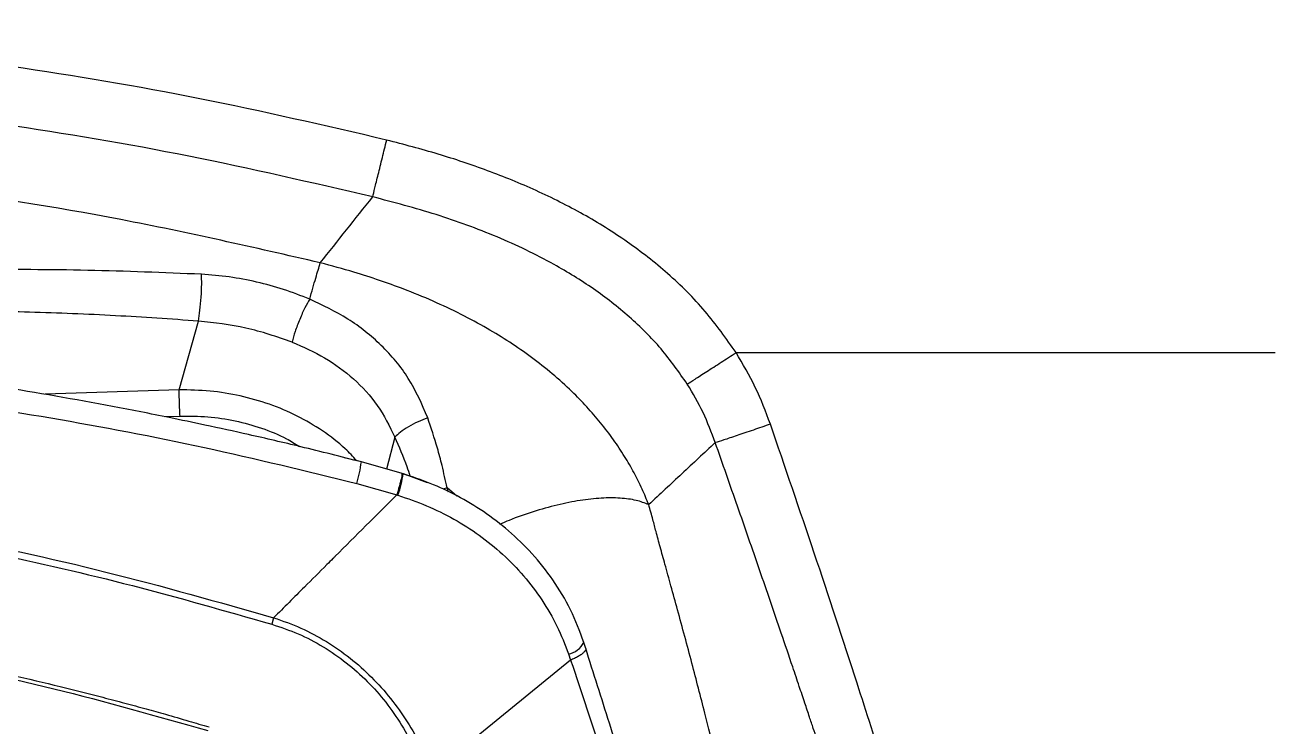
# Model space of a CAD drawing. Extents: x 943 to 1030, y 781 to 934.
# Drawn here: x 1012.04 to 1017.5, y 881.01 to 884.07 of the extents above; entities that cross this region are included whole.
import ezdxf

# ---------------------------------------------------------------- set-up
doc = ezdxf.new("R2010")
doc.units = 0
doc.header["$MEASUREMENT"] = 0
doc.layers.add('1', color=4, linetype='Continuous')

# ---------------------------------------------------------------- blocks, each defined once
blk = doc.blocks.new('AIRA')
at = {"layer": '1', "color": 3, "linetype": 'Continuous', "lineweight": 25}
for p, q in [((69.5368, 79.3113), (69.6203, 79.6112)), ((71.9678, 79.4738), (74.3208, 79.4738)), ((69.5368, 79.3113), (68.9518, 79.2919)), ((69.4712, 79.1946), (69.5402, 79.1969)), ((70.4785, 79.1047), (70.4421, 78.9655)), ((70.257, 79.0157), (70.3313, 78.9981)), ((70.5097, 78.9462), (70.3321, 78.9969)), ((70.5139, 78.946), (70.6199, 78.9076)), ((70.3116, 78.9032), (70.4867, 78.8533)), ((70.7062, 78.8841), (70.6871, 78.8779)), ((70.7481, 78.8482), (70.7062, 78.8841)), ((70.7122, 78.8657), (70.7062, 78.8841)), ((69.9489, 78.3171), (69.9405, 78.289)), ((71.3114, 78.1837), (71.303, 78.21)), ((71.2364, 78.1594), (71.2456, 78.1326)), ((71.2456, 78.1326), (70.6428, 77.642))]:
    blk.add_line(p, q, dxfattribs=at)
at = {"layer": '1', "color": 3, "linetype": 'Continuous', "lineweight": 25, "flags": 128}
blk.add_lwpolyline([(70.3313, 78.9981), (70.3321, 78.997), (70.3321, 78.9969)], dxfattribs=at)
at = {"layer": '1', "color": 3, "linetype": 'Continuous', "lineweight": 25}
for centre, radius, start, end in [((69.6517, 79.0968), 0.6878, 343.6504, 351.648), ((70.1468, 78.9825), 0.3689, 339.2402, 354.3228), ((71.2196, 78.2505), 0.0927, 280.4687, 334.1049)]:
    blk.add_arc(centre, radius, start, end, dxfattribs=at)
for points, knots in [([(70.4424, 80.4007), (70.1711, 80.4636), (69.6288, 80.5892), (68.8047, 80.7276), (67.9754, 80.8288), (67.1421, 80.889), (66.3073, 80.9092), (65.4725, 80.8889), (64.6393, 80.8285), (63.8102, 80.7272), (62.9865, 80.5889), (62.4444, 80.4632), (62.1733, 80.4004)], [0, 0, 0, 0, 0.1000378, 0.1999941, 0.3000646, 0.4001441, 0.5000459, 0.5999936, 0.7000645, 0.8000989, 0.9000071, 1, 1, 1, 1]), ([(70.3814, 80.1529), (70.1142, 80.2148), (69.5801, 80.3385), (68.7686, 80.4747), (67.9517, 80.5744), (67.1307, 80.6339), (66.3081, 80.6538), (65.4855, 80.6338), (64.6645, 80.5743), (63.8477, 80.4746), (63.0361, 80.3383), (62.5018, 80.2145), (62.2344, 80.1525)], [0, 0, 0, 0, 0.099994, 0.199896, 0.299944, 0.400041, 0.499954, 0.599905, 0.700034, 0.80002, 0.899925, 1, 1, 1, 1]), ([(70.3814, 80.1528), (70.3843, 80.1645), (70.3901, 80.1884), (70.4051, 80.249), (70.423, 80.3219), (70.4361, 80.3748), (70.4425, 80.4007)], [0, 0, 0, 0, 0.244389, 0.500003, 0.755615, 1, 1, 1, 1]), ([(71.9678, 79.4738), (71.9245, 79.5351), (71.8364, 79.6596), (71.674, 79.8195), (71.4946, 79.9601), (71.3014, 80.0801), (71.0966, 80.1828), (70.8844, 80.269), (70.6663, 80.3423), (70.5178, 80.3811), (70.4424, 80.4007)], [0, 0, 0, 0, 0.123007, 0.249964, 0.372316, 0.49664, 0.622554, 0.748109, 0.872206, 1, 1, 1, 1]), ([(70.1528, 79.8652), (69.8632, 79.9316), (69.2842, 80.0644), (68.4029, 80.1997), (67.5161, 80.2929), (66.922, 80.3136), (66.6249, 80.3239)], [0, 0, 0, 0, 0.2500912, 0.4998032, 0.749923, 1, 1, 1, 1]), ([(70.1528, 79.8652), (70.1909, 79.9131), (70.2671, 80.0091), (70.3433, 80.1049), (70.3814, 80.1529)], [0, 0, 0, 0, 0.5000014, 1, 1, 1, 1]), ([(71.7549, 79.3364), (71.7182, 79.3888), (71.6438, 79.4949), (71.5035, 79.6327), (71.3463, 79.7552), (71.1537, 79.8736), (70.9241, 79.9829), (70.6584, 80.0801), (70.4742, 80.1285), (70.3814, 80.1528)], [0, 0, 0, 0, 0.117052, 0.237232, 0.35876, 0.482066, 0.650927, 0.824127, 1, 1, 1, 1]), ([(70.1066, 79.7067), (70.1157, 79.7393), (70.1337, 79.8034), (70.1465, 79.8448), (70.1528, 79.8652)], [0, 0, 0, 0, 0.508052, 1, 1, 1, 1]), ([(71.5866, 78.8106), (71.5773, 78.8334), (71.558, 78.8803), (71.5228, 78.9505), (71.4813, 79.0225), (71.4326, 79.0956), (71.3774, 79.168), (71.3167, 79.2381), (71.2465, 79.3098), (71.1661, 79.3822), (71.0752, 79.4537), (70.9801, 79.5195), (70.8776, 79.5823), (70.7661, 79.6423), (70.6439, 79.6998), (70.525, 79.7484), (70.4096, 79.7899), (70.289, 79.8287), (70.202, 79.852), (70.1528, 79.8652)], [0, 0, 0, 0, 0.039898, 0.082194, 0.126978, 0.174375, 0.224453, 0.274515, 0.324671, 0.387369, 0.450018, 0.51265, 0.575251, 0.645417, 0.718543, 0.794577, 0.853966, 0.917565, 1, 1, 1, 1]), ([(69.6339, 79.8154), (69.4686, 79.8221), (69.1384, 79.8357), (68.6406, 79.8368), (68.3084, 79.8285), (68.1425, 79.8243)], [0, 0, 0, 0, 0.334115, 0.667291, 1, 1, 1, 1]), ([(69.6203, 79.6112), (69.6227, 79.6264), (69.6278, 79.6581), (69.633, 79.7164), (69.6355, 79.7732), (69.6344, 79.8016), (69.6339, 79.8154)], [0, 0, 0, 0, 0.240911, 0.5, 0.759089, 1, 1, 1, 1]), ([(70.1066, 79.7067), (70.0688, 79.7216), (69.9937, 79.7512), (69.8753, 79.7827), (69.755, 79.8059), (69.6744, 79.8122), (69.6339, 79.8154)], [0, 0, 0, 0, 0.252036, 0.501324, 0.749358, 1, 1, 1, 1]), ([(70.1066, 79.7067), (70.0997, 79.6949), (70.0854, 79.6704), (70.0625, 79.6192), (70.0421, 79.5652), (70.0336, 79.5344), (70.0295, 79.5196)], [0, 0, 0, 0, 0.241154, 0.500001, 0.758848, 1, 1, 1, 1]), ([(70.6216, 79.1894), (70.596, 79.2485), (70.5456, 79.3653), (70.4235, 79.5082), (70.278, 79.6253), (70.1634, 79.6797), (70.1066, 79.7067)], [0, 0, 0, 0, 0.257377, 0.509123, 0.7564, 1, 1, 1, 1]), ([(69.6203, 79.6112), (69.4999, 79.6195), (69.2549, 79.6366), (68.8885, 79.6507), (68.5163, 79.6582), (68.2693, 79.6575), (68.1428, 79.6572)], [0, 0, 0, 0, 0.245524, 0.500011, 0.744048, 1, 1, 1, 1]), ([(70.0295, 79.5196), (69.963, 79.5425), (69.8304, 79.5882), (69.6902, 79.6035), (69.6203, 79.6112)], [0, 0, 0, 0, 0.50127, 1, 1, 1, 1]), ([(70.3321, 78.9969), (70.244, 79.0193), (70.0803, 79.0609), (69.8521, 79.1136), (69.6608, 79.1556), (69.5038, 79.1883), (69.2462, 79.2397), (68.7384, 79.3318), (67.9981, 79.4352), (67.1483, 79.5109), (66.37, 79.5434), (65.6323, 79.5425), (64.9365, 79.5139), (64.372, 79.468), (63.9405, 79.4206), (63.6496, 79.3835), (63.4224, 79.3507), (63.2455, 79.3232), (63.0981, 79.299), (62.9168, 79.2675), (62.7016, 79.2275), (62.4521, 79.178), (62.275, 79.139), (62.1805, 79.1181)], [0, 0, 0, 0, 0.033205, 0.061624, 0.085459, 0.104691, 0.120115, 0.181267, 0.292932, 0.392556, 0.492182, 0.576755, 0.661374, 0.745916, 0.78311, 0.819609, 0.85283, 0.866766, 0.884897, 0.907262, 0.933866, 0.964714, 1, 1, 1, 1]), ([(70.0295, 79.5196), (70.078, 79.4982), (70.1752, 79.4554), (70.3009, 79.362), (70.408, 79.2474), (70.4548, 79.1525), (70.4785, 79.1047)], [0, 0, 0, 0, 0.248019, 0.496394, 0.746171, 1, 1, 1, 1]), ([(71.7549, 79.3364), (71.7651, 79.343), (71.7861, 79.3565), (71.8383, 79.3902), (71.9006, 79.4304), (71.9457, 79.4595), (71.9678, 79.4738)], [0, 0, 0, 0, 0.244554, 0.5, 0.755446, 1, 1, 1, 1]), ([(72.1177, 79.1619), (72.0973, 79.216), (72.0564, 79.3243), (71.9974, 79.4239), (71.9678, 79.4738)], [0, 0, 0, 0, 0.499084, 1, 1, 1, 1]), ([(62.1998, 79.0234), (62.4671, 79.0795), (63.001, 79.1916), (63.8108, 79.3107), (64.6249, 79.3939), (65.4428, 79.4381), (66.2163, 79.4443), (66.9434, 79.4199), (67.6234, 79.371), (68.3017, 79.2957), (68.9769, 79.1927), (69.6483, 79.0654), (70.0905, 78.9573), (70.3116, 78.9032)], [0, 0, 0, 0, 0.100069, 0.199912, 0.299747, 0.399786, 0.499827, 0.583023, 0.66622, 0.749552, 0.833045, 0.916507, 1, 1, 1, 1]), ([(70.3114, 79.0028), (70.2952, 79.0203), (70.2511, 79.0679), (70.1638, 79.1337), (70.0528, 79.1995), (69.9318, 79.2508), (69.8038, 79.2871), (69.6712, 79.309), (69.5816, 79.3105), (69.5368, 79.3113)], [0, 0, 0, 0, 0.088515, 0.240864, 0.392032, 0.544387, 0.695857, 0.847516, 1, 1, 1, 1]), ([(71.8769, 79.0812), (71.8605, 79.1254), (71.8276, 79.2141), (71.7792, 79.2955), (71.7549, 79.3364)], [0, 0, 0, 0, 0.498529, 1, 1, 1, 1]), ([(69.5402, 79.1969), (69.5808, 79.1969), (69.6616, 79.1967), (69.7815, 79.1785), (69.8966, 79.146), (69.9913, 79.108), (70.0429, 79.076), (70.0616, 79.0644)], [0, 0, 0, 0, 0.21991, 0.438323, 0.656703, 0.875171, 1, 1, 1, 1]), ([(70.6216, 79.1894), (70.6075, 79.1839), (70.5785, 79.1727), (70.5367, 79.1505), (70.5008, 79.1267), (70.4858, 79.1119), (70.4785, 79.1047)], [0, 0, 0, 0, 0.243743, 0.5, 0.756257, 1, 1, 1, 1]), ([(70.7062, 78.8841), (70.6991, 78.9166), (70.6863, 78.9749), (70.659, 79.0776), (70.6362, 79.1456), (70.6216, 79.1894)], [0, 0, 0, 0, 0.310038, 0.556242, 1, 1, 1, 1]), ([(72.1177, 79.1619), (72.0925, 79.1531), (72.041, 79.1351), (71.9703, 79.111), (71.9114, 79.0916), (71.8882, 79.0846), (71.8769, 79.0812)], [0, 0, 0, 0, 0.244383, 0.499996, 0.755611, 1, 1, 1, 1]), ([(72.8363, 76.9087), (72.8017, 77.0315), (72.7321, 77.278), (72.6174, 77.6528), (72.4773, 78.0936), (72.311, 78.5977), (72.1818, 78.9745), (72.1176, 79.1619)], [0, 0, 0, 0, 0.164983, 0.331327, 0.500103, 0.751328, 1, 1, 1, 1]), ([(70.5454, 78.9346), (70.5409, 78.9483), (70.5214, 79.007), (70.4971, 79.0623), (70.4785, 79.1047)], [0, 0, 0, 0, 0.232737, 1, 1, 1, 1]), ([(71.8769, 79.0812), (71.8283, 79.0358), (71.731, 78.9452), (71.6348, 78.8555), (71.5867, 78.8106)], [0, 0, 0, 0, 0.4999987, 1, 1, 1, 1]), ([(72.6042, 76.8881), (72.593, 76.926), (72.5705, 77.0018), (72.536, 77.1157), (72.5008, 77.2296), (72.4649, 77.3437), (72.4323, 77.4457), (72.4065, 77.5255), (72.3855, 77.5903), (72.3629, 77.6594), (72.3353, 77.7434), (72.3097, 77.8207), (72.2873, 77.8881), (72.2669, 77.9491), (72.2425, 78.0219), (72.2083, 78.1234), (72.1665, 78.2467), (72.1182, 78.3879), (72.0706, 78.5262), (72.0227, 78.6647), (71.9744, 78.8033), (71.9258, 78.9422), (71.8932, 79.0348), (71.8769, 79.0812)], [0, 0, 0, 0, 0.052542, 0.104953, 0.15728, 0.209567, 0.261859, 0.297373, 0.319063, 0.350651, 0.392144, 0.43394, 0.456399, 0.484184, 0.517292, 0.555735, 0.62264, 0.685362, 0.74814, 0.810985, 0.873905, 0.936908, 1, 1, 1, 1]), ([(62.487, 78.4088), (62.732, 78.4716), (63.2221, 78.597), (63.9679, 78.7394), (64.7184, 78.8434), (65.4711, 78.9036), (66.2237, 78.9198), (66.9765, 78.8866), (67.7285, 78.8074), (68.4768, 78.6844), (69.2193, 78.5247), (69.7057, 78.3863), (69.9489, 78.3171)], [0, 0, 0, 0, 0.100262, 0.200594, 0.300842, 0.400493, 0.499762, 0.599107, 0.699009, 0.799378, 0.89967, 1, 1, 1, 1]), ([(70.5092, 78.9445), (70.5093, 78.944), (70.5098, 78.9429), (70.5081, 78.9338), (70.5055, 78.9219), (70.5017, 78.9066), (70.4958, 78.8842), (70.4903, 78.8655), (70.4867, 78.8533)], [0, 0, 0, 0, 0.125233, 0.273561, 0.425134, 0.576706, 0.725035, 1, 1, 1, 1]), ([(70.5089, 78.9475), (70.5098, 78.9473), (70.5115, 78.9468), (70.5131, 78.9462), (70.5139, 78.946)], [0, 0, 0, 0, 0.56, 1, 1, 1, 1]), ([(71.303, 78.21), (71.2851, 78.2581), (71.2499, 78.3529), (71.1715, 78.4826), (71.0799, 78.598), (70.9772, 78.6973), (70.8673, 78.7812), (70.7524, 78.8497), (70.635, 78.9049), (70.5543, 78.9316), (70.5147, 78.9447)], [0, 0, 0, 0, 0.1398, 0.276036, 0.407305, 0.534836, 0.657067, 0.775103, 0.889937, 1, 1, 1, 1]), ([(62.4945, 78.3807), (62.6468, 78.4201), (62.9363, 78.4951), (63.3516, 78.5892), (63.7243, 78.6623), (64.0534, 78.7186), (64.338, 78.761), (64.5774, 78.7921), (64.7455, 78.8111), (64.8544, 78.8224), (64.9163, 78.8285), (64.998, 78.8361), (65.1031, 78.8452), (65.2347, 78.8553), (65.3669, 78.864), (65.5903, 78.8763), (65.8291, 78.8843), (66.05, 78.8862), (66.147, 78.886), (66.1896, 78.8856), (66.2084, 78.8855), (66.2166, 78.8854), (66.2202, 78.8853), (66.222, 78.8853), (66.2227, 78.8853), (66.2231, 78.8853), (66.2231, 78.8853), (66.2231, 78.8853), (66.2232, 78.8853), (66.2234, 78.8853), (66.2243, 78.8853), (66.2279, 78.8852), (66.2424, 78.8851), (66.2744, 78.8846), (66.3293, 78.8837), (66.4157, 78.8817), (66.5378, 78.8777), (66.6998, 78.8703), (66.8408, 78.8618), (66.9503, 78.8539), (67.0178, 78.8487), (67.0883, 78.8429), (67.1618, 78.8363), (67.2384, 78.8291), (67.3179, 78.821), (67.3984, 78.8124), (67.6592, 78.7827), (68.1003, 78.7202), (68.7186, 78.604), (69.3339, 78.4627), (69.7382, 78.3469), (69.9405, 78.289)], [0, 0, 0, 0, 0.062481, 0.118844, 0.169135, 0.213352, 0.251461, 0.283422, 0.309236, 0.318658, 0.3269, 0.333965, 0.351242, 0.368824, 0.386373, 0.403893, 0.457678, 0.481272, 0.491642, 0.496202, 0.498209, 0.499091, 0.49948, 0.499651, 0.499785, 0.499785, 0.499785, 0.499787, 0.499791, 0.499809, 0.499878, 0.500152, 0.501246, 0.505611, 0.512881, 0.523059, 0.53994, 0.561408, 0.587481, 0.596044, 0.605011, 0.61438, 0.624154, 0.634334, 0.64492, 0.655914, 0.66648, 0.749216, 0.832806, 0.916374, 1, 1, 1, 1]), ([(70.4866, 78.8534), (70.397, 78.764), (70.307, 78.6743), (70.2139, 78.5815), (70.2019, 78.5694), (70.1575, 78.5251), (70.0713, 78.4392), (69.9938, 78.3618), (69.949, 78.3171)], [0, 0, 0, 0, 0.500044, 0.502112, 0.51916, 0.567196, 0.750022, 1, 1, 1, 1]), ([(70.4867, 78.8533), (70.4876, 78.853), (70.4893, 78.8525), (70.491, 78.852), (70.4917, 78.8518)], [0, 0, 0, 0, 0.56, 1, 1, 1, 1]), ([(70.4917, 78.8518), (70.5335, 78.8374), (70.6174, 78.8086), (70.7363, 78.7497), (70.848, 78.679), (70.9505, 78.5958), (71.0427, 78.5012), (71.1225, 78.3958), (71.1894, 78.2815), (71.2207, 78.2001), (71.2364, 78.1594)], [0, 0, 0, 0, 0.123732, 0.248316, 0.371825, 0.495795, 0.620902, 0.746108, 0.872828, 1, 1, 1, 1]), ([(71.5867, 78.8107), (71.569, 78.8174), (71.533, 78.8311), (71.4628, 78.8403), (71.3809, 78.8404), (71.2882, 78.8302), (71.188, 78.8102), (71.0836, 78.7806), (70.9984, 78.7516), (70.949, 78.7304), (70.9349, 78.7243)], [0, 0, 0, 0, 0.129522, 0.263221, 0.399856, 0.538007, 0.676156, 0.812786, 0.946477, 1, 1, 1, 1]), ([(72.3145, 75.7655), (72.2983, 75.847), (72.266, 76.0096), (72.2104, 76.2779), (72.1494, 76.5635), (72.0814, 76.8703), (72.0169, 77.1493), (71.9609, 77.3835), (71.919, 77.5554), (71.8763, 77.7268), (71.8294, 77.911), (71.7843, 78.0841), (71.7441, 78.2348), (71.7137, 78.3475), (71.6848, 78.4529), (71.6594, 78.5445), (71.6371, 78.6235), (71.6199, 78.6882), (71.6035, 78.7495), (71.5928, 78.7887), (71.5868, 78.8106)], [0, 0, 0, 0, 0.102682, 0.205033, 0.303307, 0.408081, 0.516274, 0.574525, 0.62979, 0.676516, 0.732184, 0.797313, 0.831734, 0.866162, 0.896989, 0.924402, 0.946405, 0.965858, 0.981014, 1, 1, 1, 1]), ([(62.8021, 77.9389), (62.8178, 77.943), (62.8591, 77.9536), (62.9341, 77.973), (63.0213, 77.9954), (63.107, 78.017), (63.1803, 78.035), (63.25, 78.0514), (63.3205, 78.0674), (63.4486, 78.0959), (63.6316, 78.1344), (63.931, 78.192), (64.2948, 78.2523), (64.7486, 78.3123), (65.2294, 78.3584), (65.736, 78.3849), (66.2862, 78.3893), (66.884, 78.3631), (67.5284, 78.2992), (68.0997, 78.212), (68.5962, 78.1154), (68.9079, 78.0444), (69.1101, 77.9943), (69.2041, 77.9702), (69.2984, 77.9454), (69.3896, 77.9207), (69.483, 77.8947), (69.5743, 77.8681), (69.6377, 77.8495), (69.667, 77.8409)], [0, 0, 0, 0, 0.007015, 0.018363, 0.033423, 0.04585, 0.056436, 0.065972, 0.076735, 0.087613, 0.12255, 0.157338, 0.219068, 0.281467, 0.354683, 0.427219, 0.500115, 0.591822, 0.685047, 0.779146, 0.840884, 0.903128, 0.916964, 0.930722, 0.945004, 0.958992, 0.971501, 0.986828, 1, 1, 1, 1]), ([(62.8062, 77.9231), (63.0316, 77.9802), (63.482, 78.0945), (64.1681, 78.2206), (64.8582, 78.3127), (65.5503, 78.3662), (66.2421, 78.3772), (66.9328, 78.3456), (67.6226, 78.2726), (68.3093, 78.1603), (68.9914, 78.0149), (69.4385, 77.8885), (69.6621, 77.8252)], [0, 0, 0, 0, 0.100345, 0.20059, 0.300906, 0.400755, 0.500092, 0.599382, 0.699069, 0.799349, 0.899659, 1, 1, 1, 1]), ([(69.949, 78.3171), (69.989, 78.3032), (70.0688, 78.2754), (70.1806, 78.2153), (70.284, 78.1433), (70.3779, 78.0595), (70.4613, 77.9663), (70.5335, 77.8649), (70.5954, 77.7567), (70.6269, 77.6804), (70.6428, 77.642)], [0, 0, 0, 0, 0.125246, 0.249889, 0.375058, 0.499447, 0.624439, 0.749005, 0.873563, 1, 1, 1, 1]), ([(69.9405, 78.289), (69.9795, 78.276), (70.0575, 78.25), (70.1666, 78.1924), (70.2677, 78.1228), (70.3592, 78.0413), (70.4402, 77.95), (70.5094, 77.8502), (70.5681, 77.744), (70.5963, 77.6688), (70.6104, 77.631)], [0, 0, 0, 0, 0.124909, 0.249366, 0.374618, 0.499197, 0.624504, 0.749327, 0.874058, 1, 1, 1, 1]), ([(71.3109, 78.184), (71.3111, 78.1836), (71.3124, 78.1812), (71.3104, 78.1754), (71.3045, 78.1669), (71.2938, 78.1576), (71.2797, 78.1485), (71.2635, 78.1399), (71.2515, 78.1349), (71.2457, 78.1325)], [0, 0, 0, 0, 0.033545, 0.197501, 0.365559, 0.533616, 0.697571, 0.853891, 1, 1, 1, 1]), ([(72.2904, 74.1771), (72.2889, 74.2167), (72.2857, 74.2977), (72.2716, 74.4461), (72.2521, 74.605), (72.2277, 74.7687), (72.1998, 74.9328), (72.1648, 75.1191), (72.1225, 75.3243), (72.0732, 75.5435), (72.0254, 75.7431), (71.9858, 75.9008), (71.9549, 76.0208), (71.9322, 76.107), (71.9112, 76.186), (71.8918, 76.2577), (71.8725, 76.3282), (71.8499, 76.4102), (71.82, 76.5168), (71.7806, 76.6552), (71.7309, 76.8264), (71.67, 77.0318), (71.5971, 77.2729), (71.5113, 77.5514), (71.4151, 77.8582), (71.346, 78.075), (71.3113, 78.1841)], [0, 0, 0, 0, 0.05657, 0.115809, 0.171246, 0.2232, 0.271872, 0.317395, 0.379899, 0.435168, 0.483131, 0.525207, 0.546718, 0.566407, 0.58429, 0.60038, 0.614688, 0.631431, 0.654814, 0.684826, 0.721471, 0.764772, 0.814782, 0.871614, 0.935425, 1, 1, 1, 1]), ([(71.2457, 78.1326), (71.2927, 77.9911), (71.3867, 77.7087), (71.5224, 77.2969), (71.6513, 76.896), (71.7716, 76.5074), (71.882, 76.1308), (71.9811, 75.7678), (72.0672, 75.4214), (72.1382, 75.0962), (72.1888, 74.822), (72.2225, 74.5941), (72.2434, 74.4079), (72.2553, 74.2395), (72.2563, 74.1489), (72.2568, 74.1036)], [0, 0, 0, 0, 0.083389, 0.166545, 0.249266, 0.331863, 0.414655, 0.498053, 0.581911, 0.665729, 0.748937, 0.811246, 0.87376, 0.936869, 1, 1, 1, 1])]:
    blk.add_open_spline(points, degree=3, knots=knots, dxfattribs=at)
blk.add_open_spline([(69.5402, 79.1969), (69.5397, 79.2061), (69.5388, 79.2245), (69.5377, 79.2555), (69.5369, 79.2858), (69.5368, 79.3028), (69.5368, 79.3113)], degree=3, dxfattribs=at)

msp = doc.modelspace()

# ---------------------------------------------------------------- block references
at = {"layer": '1'}
msp.add_blockref('AIRA', (943.1775, 803.1658), dxfattribs=at)

doc.saveas('drawing.dxf')
